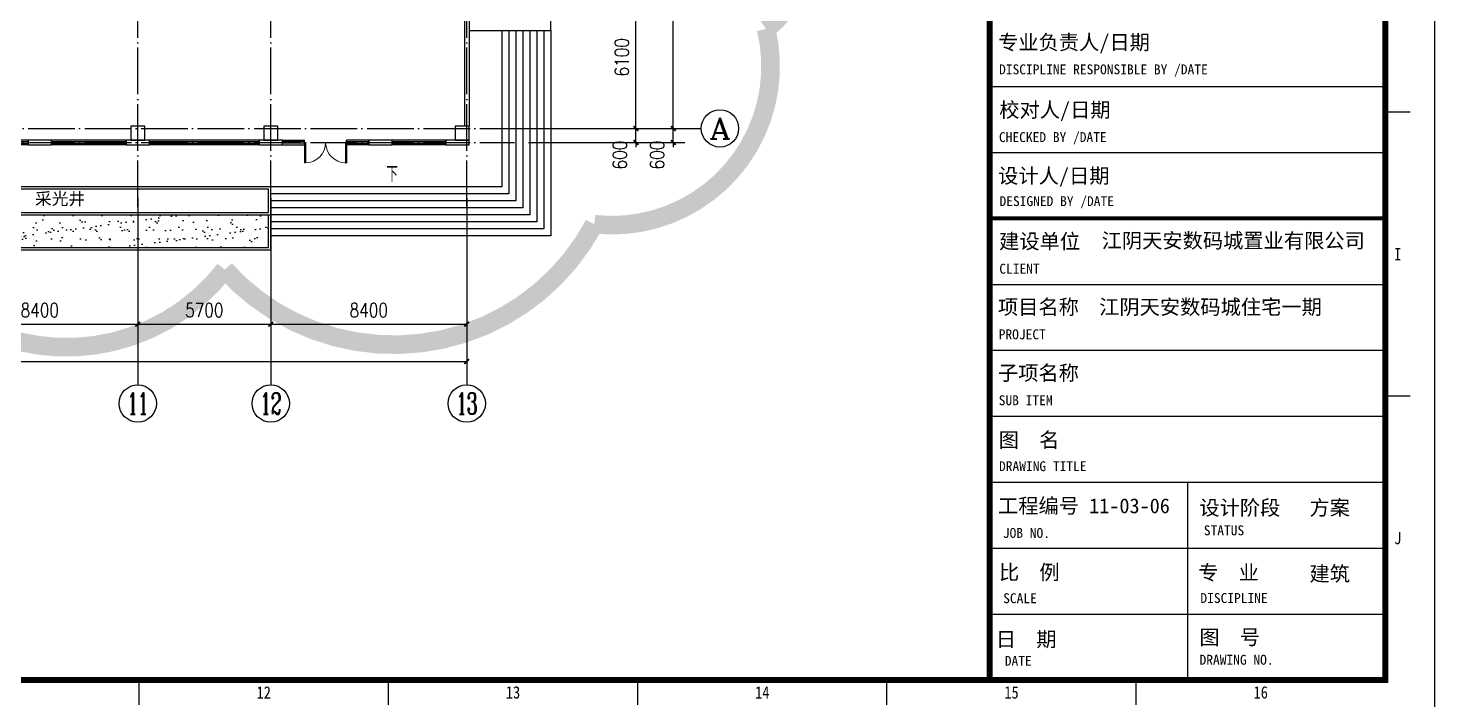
# Model space of a CAD drawing. Extents: x 122060 to 300410, y -425997 to -174060.
# Drawn here: x 240116 to 300410, y -298756 to -269957 of the extents above; entities that cross this region are included whole.
import ezdxf
from ezdxf.enums import TextEntityAlignment as Align

# ---------------------------------------------------------------- set-up
doc = ezdxf.new("R2010")
doc.units = 0
doc.header["$LTSCALE"] = 1000
doc.header["$MEASUREMENT"] = 0
doc.linetypes.add('DOTE', pattern=[2.42, 2, -0.2, 0.02, -0.2])
doc.layers.get('0').update_dxf_attribs({"linetype": 'CONTINUOUS'})
doc.layers.get('Defpoints').update_dxf_attribs({"linetype": 'CONTINUOUS'})
for name, color, linetype in [('AXIS', 3, 'CONTINUOUS'), ('AXIS_TEXT', 7, 'CONTINUOUS'), ('DIM_SYMB', 3, 'CONTINUOUS'), ('DOTE', 1, 'CONTINUOUS'), ('STAIR', 2, 'CONTINUOUS'), ('WINDOW', 4, 'CONTINUOUS'), ('WR-COLUMN', 255, 'CONTINUOUS'), ('WR-WALL', 255, 'CONTINUOUS'), ('图框', 255, 'CONTINUOUS'), ('平面填充', 251, 'CONTINUOUS')]:
    doc.layers.add(name, color=color, linetype=linetype)
doc.layers.add('PUB_TEXT', color=7, linetype='CONTINUOUS', lineweight=0)
doc.styles.add('_TCH_AXIS', font='COMPLEX', dxfattribs={"bigfont": 'GBCBIG'})
doc.styles.add('_TCH_DIM', font='SIMPLEX', dxfattribs={"bigfont": 'GBCBIG'})
doc.styles.add('COMPLEX', font='COMPLEX')
doc.styles.add('dim_font', font='SIMPLEX.shx', dxfattribs={"width": 0.8})
doc.styles.add('TKZ1', font='SIMHEI.TTF', dxfattribs={"width": 0.7})
doc.styles.add('图签栏', font='SimSun.ttf')
doc.styles.add('宋体', font='SimSun.ttf')
doc.dimstyles.new('DIMN200', dxfattribs={"dimscale": 2, "dimtxt": 300, "dimasz": 100, "dimexe": 250, "dimexo": 300, "dimgap": 150, "dimtad": 1, "dimdec": 0, "dimzin": 0, "dimdsep": 46, "dimtxsty": 'dim_font', "dimblk": 'ARCHTICK', "dimcen": 0.09, "dimclrt": 7, "dimazin": 2, "dimtfac": 1, "dimtdec": 0, "dimtix": 1, "dimtmove": 2, "dimatfit": 3, "dimfxl": 0, "dimtolj": 1, "dimtzin": 0, "dimarcsym": 0})

# ---------------------------------------------------------------- blocks, each defined once
blk = doc.blocks.new('图框2')
at = {"layer": '图框', "color": 0}
for p, q in [((84100, 0), (84100, 59400)), ((75100, 13000), (83100, 13000)), ((83600, 12480), (83100, 12480)), ((75100, 11667), (83100, 11667)), ((75100, 9000), (83100, 9000)), ((75100, 7667), (83100, 7667)), ((83600, 6740), (83100, 6740)), ((75100, 6333), (83100, 6333)), ((75100, 5000), (83100, 5000)), ((79100, 5000), (79100, 1000)), ((75100, 3667), (83100, 3667)), ((75100, 2333), (83100, 2333)), ((57912, 500), (57912, 1000)), ((62950, 500), (62950, 1000)), ((67988, 500), (67988, 1000)), ((73025, 500), (73025, 1000)), ((78062, 500), (78062, 1000))]:
    blk.add_line(p, q, dxfattribs=at)
at = {"layer": '图框', "color": 0, "const_width": 120}
blk.add_lwpolyline([(83100, 58400), (2500, 58400), (2500, 1000), (83100, 1000)], close=True, dxfattribs=at)
at = {"layer": '图框', "color": 0}
for points, const_width in [([(75100, 58400), (75100, 1000)], 120), ([(75100, 10333), (83100, 10333)], 80)]:
    blk.add_lwpolyline(points, dxfattribs=dict(at, const_width=const_width))
at = {"layer": '图框', "color": 0, "style": '图签栏'}
for s, height, p in [('专业负责人/日期', 300, (75272, 13744)), ('DISCIPLINE RESPONSIBLE BY /DATE', 200, (75292, 13246)), ('校对人/日期', 300, (75296, 12378)), ('CHECKED BY /DATE', 200, (75290, 11877)), ('设计人/日期', 300, (75274, 11045)), ('DESIGNED BY /DATE', 200, (75301, 10583)), ('建设单位', 300, (75293, 9720)), ('江阴天安数码城置业有限公司', 300, (77365, 9735)), ('CLIENT', 200, (75297, 9217)), ('项目名称  江阴天安数码城住宅一期', 300, (75269, 8393)), ('PROJECT', 200, (75285, 7890)), ('子项名称  ', 300, (75269, 7060)), ('SUB ITEM', 200, (75285, 6557)), ('图  名', 300, (75285, 5706)), ('DRAWING TITLE', 200, (75291, 5224)), ('工程编号 11-03-06', 300, (75271, 4374)), ('设计阶段', 300, (79340, 4335)), ('方案', 300, (81566, 4335)), ('JOB NO.', 200, (75369, 3875)), ('STATUS', 200, (79430, 3927)), ('比  例', 300, (75290, 3030)), ('专  业', 300, (79318, 3025)), ('建筑', 300, (81566, 3001)), ('SCALE', 200, (75375, 2555)), ('DISCIPLINE', 200, (79361, 2559)), ('日  期', 300, (75226, 1677)), ('图  号', 300, (79342, 1717)), ('DATE', 200, (75408, 1290)), ('DRAWING NO.', 200, (79344, 1311))]:
    blk.add_text(s, height=height, dxfattribs=at).set_placement(p)
at = {"layer": '图框', "color": 0, "style": 'TKZ1', "width": 0.85}
for s, p in [('I', (83350, 9610)), ('J', (83350, 3870)), ('12', (60431, 750)), ('13', (65469, 750)), ('14', (70506, 750)), ('15', (75544, 750)), ('16', (80581, 750))]:
    blk.add_text(s, height=250, dxfattribs=at).set_placement(p, align=Align.MIDDLE)
blk = doc.blocks.new('_ArchTick')
at = {"color": 0, "linetype": 'ByBlock', "const_width": 0.4}
blk.add_lwpolyline([(-0.5, -0.5), (0.5, 0.5)], dxfattribs=at)
blk = doc.blocks.new('*D175')
at = {"layer": 'AXIS', "color": 0, "lineweight": -2}
for p, q in [((261567, -274257), (266667, -274257)), ((266167, -274257), (266167, -274057)), ((266167, -274857), (266167, -274257)), ((261567, -274857), (266667, -274857)), ((266167, -274857), (266167, -275057))]:
    blk.add_line(p, q, dxfattribs=at)
at = {"layer": 'Defpoints', "color": 0}
for p in [(260967, -274257), (266167, -274257), (260967, -274857)]:
    blk.add_point(p, dxfattribs=at)
at = {"layer": 'AXIS', "color": 0, "lineweight": -2, "xscale": 200, "yscale": 200, "zscale": 200}
for p, rotation in [((266167, -274257), 270), ((266167, -274857), 90)]:
    blk.add_blockref('_ArchTick', p, dxfattribs=dict(at, rotation=rotation))
at = {"layer": 'AXIS', "color": 7, "insert": (265477, -275397), "char_height": 600, "attachment_point": 5, "rotation": 90, "style": 'dim_font'}
blk.add_mtext('\\A1;600', dxfattribs=at)
blk = doc.blocks.new('*D176')
at = {"layer": 'AXIS', "color": 0, "lineweight": -2}
for p, q in [((261567, -268157), (266667, -268157)), ((266167, -274257), (266167, -268157)), ((261567, -274257), (266667, -274257))]:
    blk.add_line(p, q, dxfattribs=at)
at = {"layer": 'Defpoints', "color": 0}
for p in [(260967, -268157), (266167, -268157), (260967, -274257)]:
    blk.add_point(p, dxfattribs=at)
at = {"layer": 'AXIS', "color": 0, "lineweight": -2, "xscale": 200, "yscale": 200, "zscale": 200}
for p, rotation in [((266167, -268157), 90), ((266167, -274257), 270)]:
    blk.add_blockref('_ArchTick', p, dxfattribs=dict(at, rotation=rotation))
at = {"layer": 'AXIS', "color": 7, "insert": (265567, -271207), "char_height": 600, "attachment_point": 5, "rotation": 90, "style": 'dim_font'}
blk.add_mtext('\\A1;6100', dxfattribs=at)
blk = doc.blocks.new('*D180')
at = {"layer": 'AXIS', "color": 0, "lineweight": -2}
for p, q in [((261567, -274257), (268267, -274257)), ((267767, -274257), (267767, -274057)), ((267767, -274857), (267767, -274257)), ((261567, -274857), (268267, -274857)), ((267767, -274857), (267767, -275057))]:
    blk.add_line(p, q, dxfattribs=at)
at = {"layer": 'Defpoints', "color": 0}
for p in [(260967, -274257), (267767, -274257), (260967, -274857)]:
    blk.add_point(p, dxfattribs=at)
at = {"layer": 'AXIS', "color": 0, "lineweight": -2, "xscale": 200, "yscale": 200, "zscale": 200}
for p, rotation in [((267767, -274257), 270), ((267767, -274857), 90)]:
    blk.add_blockref('_ArchTick', p, dxfattribs=dict(at, rotation=rotation))
at = {"layer": 'AXIS', "color": 7, "insert": (267077, -275397), "char_height": 600, "attachment_point": 5, "rotation": 90, "style": 'dim_font'}
blk.add_mtext('\\A1;600', dxfattribs=at)
blk = doc.blocks.new('*D181')
at = {"layer": 'AXIS', "color": 0, "lineweight": -2}
for p, q in [((261567, -256057), (268267, -256057)), ((267767, -274257), (267767, -256057)), ((261567, -274257), (268267, -274257))]:
    blk.add_line(p, q, dxfattribs=at)
at = {"layer": 'Defpoints', "color": 0}
for p in [(260967, -256057), (267767, -256057), (260967, -274257)]:
    blk.add_point(p, dxfattribs=at)
at = {"layer": 'AXIS', "color": 0, "lineweight": -2, "xscale": 200, "yscale": 200, "zscale": 200}
for p, rotation in [((267767, -256057), 90), ((267767, -274257), 270)]:
    blk.add_blockref('_ArchTick', p, dxfattribs=dict(at, rotation=rotation))
at = {"layer": 'AXIS', "color": 7, "insert": (267167, -265157), "char_height": 600, "attachment_point": 5, "rotation": 90, "style": 'dim_font'}
blk.add_mtext('\\A1;18200', dxfattribs=at)
blk = doc.blocks.new('*D217')
at = {"layer": 'AXIS', "color": 0, "lineweight": -2}
for p, q in [((236416, -277850), (236416, -283150)), ((244816, -277850), (244816, -283150)), ((236416, -282650), (244816, -282650))]:
    blk.add_line(p, q, dxfattribs=at)
at = {"layer": 'Defpoints', "color": 0}
for p in [(236416, -277250), (244816, -277250), (244816, -282650)]:
    blk.add_point(p, dxfattribs=at)
at = {"layer": 'AXIS', "color": 0, "lineweight": -2, "xscale": 200, "yscale": 200, "zscale": 200, "rotation": 180}
blk.add_blockref('_ArchTick', (236416, -282650), dxfattribs=at)
at = {"layer": 'AXIS', "color": 0, "lineweight": -2, "xscale": 200, "yscale": 200, "zscale": 200}
blk.add_blockref('_ArchTick', (244816, -282650), dxfattribs=at)
at = {"layer": 'AXIS', "color": 7, "insert": (240616, -282050), "char_height": 600, "attachment_point": 5, "style": 'dim_font'}
blk.add_mtext('\\A1;8400', dxfattribs=at)
blk = doc.blocks.new('*D218')
at = {"layer": 'AXIS', "color": 0, "lineweight": -2}
for p, q in [((244816, -277850), (244816, -283150)), ((250516, -277850), (250516, -283150)), ((244816, -282650), (250516, -282650))]:
    blk.add_line(p, q, dxfattribs=at)
at = {"layer": 'Defpoints', "color": 0}
for p in [(244816, -277250), (250516, -277250), (250516, -282650)]:
    blk.add_point(p, dxfattribs=at)
at = {"layer": 'AXIS', "color": 0, "lineweight": -2, "xscale": 200, "yscale": 200, "zscale": 200, "rotation": 180}
blk.add_blockref('_ArchTick', (244816, -282650), dxfattribs=at)
at = {"layer": 'AXIS', "color": 0, "lineweight": -2, "xscale": 200, "yscale": 200, "zscale": 200}
blk.add_blockref('_ArchTick', (250516, -282650), dxfattribs=at)
at = {"layer": 'AXIS', "color": 7, "insert": (247666, -282050), "char_height": 600, "attachment_point": 5, "style": 'dim_font'}
blk.add_mtext('\\A1;5700', dxfattribs=at)
blk = doc.blocks.new('*D219')
at = {"layer": 'AXIS', "color": 0, "lineweight": -2}
for p, q in [((250516, -277850), (250516, -283150)), ((258916, -277850), (258916, -283150)), ((250516, -282650), (258916, -282650))]:
    blk.add_line(p, q, dxfattribs=at)
at = {"layer": 'Defpoints', "color": 0}
for p in [(250516, -277250), (258916, -277250), (258916, -282650)]:
    blk.add_point(p, dxfattribs=at)
at = {"layer": 'AXIS', "color": 0, "lineweight": -2, "xscale": 200, "yscale": 200, "zscale": 200, "rotation": 180}
blk.add_blockref('_ArchTick', (250516, -282650), dxfattribs=at)
at = {"layer": 'AXIS', "color": 0, "lineweight": -2, "xscale": 200, "yscale": 200, "zscale": 200}
blk.add_blockref('_ArchTick', (258916, -282650), dxfattribs=at)
at = {"layer": 'AXIS', "color": 7, "insert": (254716, -282050), "char_height": 600, "attachment_point": 5, "style": 'dim_font'}
blk.add_mtext('\\A1;8400', dxfattribs=at)
blk = doc.blocks.new('*D220')
at = {"layer": 'AXIS', "color": 0, "lineweight": -2}
for p, q in [((163516, -277850), (163516, -284750)), ((258916, -277850), (258916, -284750)), ((163516, -284250), (258916, -284250))]:
    blk.add_line(p, q, dxfattribs=at)
at = {"layer": 'Defpoints', "color": 0}
for p in [(163516, -277250), (258916, -277250), (258916, -284250)]:
    blk.add_point(p, dxfattribs=at)
at = {"layer": 'AXIS', "color": 0, "lineweight": -2, "xscale": 200, "yscale": 200, "zscale": 200, "rotation": 180}
blk.add_blockref('_ArchTick', (163516, -284250), dxfattribs=at)
at = {"layer": 'AXIS', "color": 0, "lineweight": -2, "xscale": 200, "yscale": 200, "zscale": 200}
blk.add_blockref('_ArchTick', (258916, -284250), dxfattribs=at)
at = {"layer": 'AXIS', "color": 7, "insert": (211216, -283650), "char_height": 600, "attachment_point": 5, "style": 'dim_font'}
blk.add_mtext('\\A1;95400', dxfattribs=at)
blk = doc.blocks.new('_FZHK')
blk.add_lwpolyline([(-0.5, -0.5), (0.5, -0.5), (0.5, 0.5), (-0.5, 0.5)], close=True)
blk = doc.blocks.new('_AXISO')
blk.add_circle((0, 0), 0.5)
at = {"layer": 'AXIS_TEXT', "style": 'COMPLEX', "width": 1.041667}
blk.add_attdef('A', text='', height=0.56, dxfattribs=at).set_placement((-0.25, -0.28), (0.25, -0.28), align=Align.FIT)
blk = doc.blocks.new('$TCHSYS$WIN2D')
for p, q in [((-0.5, 0.5), (0.5, 0.5)), ((-0.5, 0.5), (-0.5, -0.5)), ((0.5, 0.5), (0.5, -0.5)), ((0.5, 0.167), (-0.5, 0.167)), ((0.5, -0.167), (-0.5, -0.167)), ((-0.5, -0.5), (0.5, -0.5))]:
    blk.add_line(p, q)
blk = doc.blocks.new('$DorLib2D$00000002')
for p, q in [((-0.5, 0), (-0.5, 0.4875)), ((-0.475, 0.4875), (-0.5, 0.4875)), ((-0.475, 0), (-0.475, 0.4875)), ((0.475, 0), (0.475, 0.4875)), ((0.475, 0.4875), (0.5, 0.4875)), ((0.5, 0), (0.5, 0.4875)), ((-0.5, 0), (-0.475, 0)), ((0.5, 0), (0.475, 0))]:
    blk.add_line(p, q)
at = {"lineweight": 13}
for centre, start, end in [((-0.4875, 0), 0, 88.53072), ((0.4875, 0), 91.46928, 180)]:
    blk.add_arc(centre, 0.4875, start, end, dxfattribs=at)

msp = doc.modelspace()

# ---------------------------------------------------------------- hatches: boundary and pattern name
at = {"layer": '平面填充'}
h = msp.add_hatch(dxfattribs=at)
h.set_pattern_fill('粉刷', color=94, scale=200, style=0)
h.set_pattern_definition([(37.5, (-293122.33, 5159.76), (-25.19734, 770.7295), [0, -608, 0, -680, 0, -650]), (7.5, (-293122.3, 5159.8), (707.9107, 1128.8584), [0, -328, 0, -548, 0, -210]), (327.5, (-293614.3, 5159.76), (1245.65674, 2.2636), [0, -200, 0, -720, 0, -940]), (317.5, (-293614.3, 5159.8), (1202.4506, 351.0702), [0, -100, 0, -472, 0, -540])])
h.paths.add_polyline_path([(232415.6, -279356.9), (250415.6, -279356.9), (250415.6, -277956.9), (232415.6, -277956.9)])

# ---------------------------------------------------------------- linework, layer by layer
at = {"layer": 'AXIS'}
for p, q in [((260967.3, -274256.9), (268967.3, -274256.9)), ((244815.6, -277249.7), (244815.6, -285249.7)), ((250515.6, -277249.7), (250515.6, -285249.7)), ((258915.6, -277249.7), (258915.6, -285249.7))]:
    msp.add_line(p, q, dxfattribs=at)
at = {"layer": 'DIM_SYMB'}
msp.add_lwpolyline([(255665.6, -276756.9, 0, 0, 0), (255665.6, -278356.9, 160, 0, 0), (255665.6, -278956.9, 0, 0, 0)], format="xyseb", dxfattribs=at)
at = {"layer": 'DOTE', "linetype": 'DOTE'}
for p, q in [((244815.6, -277632.3), (244815.6, -251217.3)), ((250515.6, -277632.3), (250515.6, -251217.3)), ((258915.6, -277632.3), (258915.6, -251217.3)), ((160260.5, -274256.9), (260967.3, -274256.9)), ((160260.5, -274856.9), (260967.3, -274856.9))]:
    msp.add_line(p, q, dxfattribs=at)
at = {"layer": 'STAIR', "color": 3}
msp.add_lwpolyline([(262515.6, -270056.9), (262515.6, -261656.9), (259015.6, -261656.9), (259015.6, -270056.9)], close=True, dxfattribs=at)
at = {"layer": 'STAIR'}
for points in [[(260415.6, -270056.9), (260415.6, -276756.9), (250515.6, -276756.9)], [(260715.6, -270056.9), (260715.6, -277056.9), (250515.6, -277056.9)], [(261015.6, -270056.9), (261015.6, -277356.9), (250515.6, -277356.9)], [(261315.6, -270056.9), (261315.6, -277656.9), (250515.6, -277656.9)], [(261615.6, -270056.9), (261615.6, -277956.9), (250515.6, -277956.9)], [(261915.6, -270056.9), (261915.6, -278256.9), (250515.6, -278256.9)], [(262215.6, -270056.9), (262215.6, -278556.9), (250515.6, -278556.9)], [(262515.6, -270056.9), (262515.6, -278856.9), (250515.6, -278856.9)], [(232315.6, -276756.9), (232315.6, -277956.9), (250515.6, -277956.9), (250515.6, -276756.9), (232315.6, -276756.9)]]:
    msp.add_lwpolyline(points, dxfattribs=at)
msp.add_lwpolyline([(232415.6, -276856.9), (232415.6, -277856.9), (250415.6, -277856.9), (250415.6, -276856.9)], close=True, dxfattribs=at)
at = {"layer": 'STAIR', "color": 3}
for points in [[(232315.6, -277956.9), (232315.6, -279456.9), (250515.6, -279456.9), (250515.6, -277956.9)], [(232415.6, -277956.9), (232415.6, -279356.9), (250415.6, -279356.9), (250415.6, -277956.9)]]:
    msp.add_lwpolyline(points, dxfattribs=at)
at = {"layer": 'WR-WALL'}
for p, q in [((258815.6, -268456.9), (258815.6, -274156.9)), ((259015.6, -268456.9), (259015.6, -274156.9)), ((241115.6, -274756.9), (240115.6, -274756.9)), ((240115.6, -274756.9), (240115.6, -274956.9)), ((241115.6, -274956.9), (241115.6, -274756.9)), ((245315.6, -274756.9), (244315.6, -274756.9)), ((244315.6, -274756.9), (244315.6, -274956.9)), ((245315.6, -274956.9), (245315.6, -274756.9)), ((251015.6, -274756.9), (250015.6, -274756.9)), ((250015.6, -274756.9), (250015.6, -274956.9)), ((251015.6, -274956.9), (251015.6, -274756.9)), ((255715.6, -274756.9), (254715.6, -274756.9)), ((254715.6, -274756.9), (254715.6, -274956.9)), ((255715.6, -274956.9), (255715.6, -274756.9)), ((259015.6, -274756.9), (258015.6, -274756.9)), ((258015.6, -274756.9), (258015.6, -274956.9)), ((259015.6, -274956.9), (259015.6, -274756.9)), ((240115.6, -274956.9), (241115.6, -274956.9)), ((244315.6, -274956.9), (245315.6, -274956.9)), ((250015.6, -274956.9), (251015.6, -274956.9)), ((254715.6, -274956.9), (255715.6, -274956.9)), ((258015.6, -274956.9), (259015.6, -274956.9))]:
    msp.add_line(p, q, dxfattribs=at)
at = {"layer": '平面填充', "color": 5, "const_width": 800}
msp.add_lwpolyline([(260230.8, -261786.8, 0.5205671), (259892.1, -261617.6, 0.5205671), (256251.1, -261617.6, 0.5205671), (252102.1, -261279.3, 0.5205671), (248376.4, -261279.3, 0.5205671), (245582.2, -261279.3, 0.5205671), (240247.7, -261279.3, 0.5205671), (232373, -261279.3, 0.5205671), (230340.9, -261279.3, 0.5205671), (226191.8, -261533, 0.5205671), (224837.1, -261533, 0.5205671), (223397.6, -263732.1, 0.5205671), (221365.4, -265592.9, 0.5205671), (220942.1, -270244.8, 0.5205671), (223143.6, -274220, 0.5205671), (227038.6, -277603.2, 0.5205671), (234489.9, -279633.2, 0.5205671), (248545.8, -280309.8, 0.5205671), (264379.8, -278364.5, 0.5205671), (271746.5, -269991, 0.5205671), (271746.5, -264916.2, 0.5205671), (269290.9, -263309.2, 0.5205671), (265057.2, -262125.1, 0.5205671)], format="xyb", close=True, dxfattribs=at)

# ---------------------------------------------------------------- block references
at = {"layer": 'AXIS'}
ref = msp.add_blockref('_AXISO', (269767.3, -274256.9), dxfattribs=dict(at, xscale=1600, yscale=1600, zscale=1600))
ref.add_attrib('A', 'A', dxfattribs={"layer": 'AXIS_TEXT', "height": 905.1, "style": '_TCH_AXIS', "width": 1.166667}).set_placement((269314.8, -274709.5), (270219.9, -274709.5), align=Align.FIT)
ref = msp.add_blockref('_AXISO', (244815.6, -286049.7), dxfattribs=dict(at, xscale=1600, yscale=1600, zscale=1600))
ref.add_attrib('A', '11', dxfattribs={"layer": 'AXIS_TEXT', "height": 905.1, "style": '_TCH_AXIS', "width": 0.875}).set_placement((244363.1, -286502.3), (245268.2, -286502.3), align=Align.FIT)
ref = msp.add_blockref('_AXISO', (250515.6, -286049.7), dxfattribs=dict(at, xscale=1600, yscale=1600, zscale=1600))
ref.add_attrib('A', '12', dxfattribs={"layer": 'AXIS_TEXT', "height": 905.1, "style": '_TCH_AXIS', "width": 0.724138}).set_placement((250063.1, -286502.3), (250968.2, -286502.3), align=Align.FIT)
ref = msp.add_blockref('_AXISO', (258915.6, -286049.7), dxfattribs=dict(at, xscale=1600, yscale=1600, zscale=1600))
ref.add_attrib('A', '13', dxfattribs={"layer": 'AXIS_TEXT', "height": 905.1, "style": '_TCH_AXIS', "width": 0.724138}).set_placement((258463.1, -286502.3), (259368.2, -286502.3), align=Align.FIT)
at = {"layer": 'WINDOW'}
for name, p, xscale, yscale, zscale, rotation in [('$TCHSYS$WIN2D', (239765.6, -274856.9), 700, 200, 700, 179.9999999999779), ('$TCHSYS$WIN2D', (242715.6, -274856.9), 3200, 200, 3200, 179.9999999999779), ('$TCHSYS$WIN2D', (247665.6, -274856.9), 4700, 200, 4700, 179.9999999999779), ('$TCHSYS$WIN2D', (251490.6, -274856.9), -950, 200, -950, 179.999999999988), ('$DorLib2D$00000002', (252865.6, -274856.9), 1800, 1800, 1800, 179.999999999988), ('$TCHSYS$WIN2D', (254240.6, -274856.9), 950, 200, 950, 179.999999999988), ('$TCHSYS$WIN2D', (256865.6, -274856.9), 2300, 200, 2300, 179.999999999988)]:
    msp.add_blockref(name, p, dxfattribs=dict(at, xscale=xscale, yscale=yscale, zscale=zscale, rotation=rotation))
at = {"layer": 'WR-COLUMN', "xscale": 600, "yscale": 600, "zscale": 600}
for p in [(244815.6, -274456.9), (250515.6, -274456.9), (258715.6, -274456.9)]:
    msp.add_blockref('_FZHK', p, dxfattribs=at)
at = {"layer": '图框', "color": 0, "linetype": 'ByBlock', "xscale": 2.120689655188471, "yscale": 2.120689654489979, "zscale": 2.120689654490778}
msp.add_blockref('图框2', (122059.6, -300028.5), dxfattribs=at)

# ---------------------------------------------------------------- texts
at = {"layer": 'PUB_TEXT'}
for s, height, style, p in [('下', 675.2, '_TCH_DIM', (255475.7, -276556.9)), ('采光井', 525, '宋体', (240409.6, -277533.6))]:
    msp.add_text(s, height=height, dxfattribs=dict(at, style=style)).set_placement(p)

# ---------------------------------------------------------------- dimensions: what is measured, and where the dimension line sits
at = {"layer": 'AXIS'}
for p1, p2, distance, picture, middle in [((260967.3, -274256.9), (260967.3, -256056.9), -6800, '*D181', (267167.3, -265156.9)), ((260967.3, -274256.9), (260967.3, -268156.9), -5200, '*D176', (265567.3, -271206.9)), ((163515.6, -277249.7), (258915.6, -277249.7), -7000, '*D220', (211215.6, -283649.7)), ((236415.6, -277249.7), (244815.6, -277249.7), -5400, '*D217', (240615.6, -282049.7)), ((244815.6, -277249.7), (250515.6, -277249.7), -5400, '*D218', (247665.6, -282049.7)), ((250515.6, -277249.7), (258915.6, -277249.7), -5400, '*D219', (254715.6, -282049.7))]:
    dim = msp.add_aligned_dim(p1=p1, p2=p2, distance=distance, dimstyle='DIMN200', dxfattribs=at)
    dim.commit()
    dim.dimension.update_dxf_attribs({"geometry": picture, "text_midpoint": middle})
for base, picture, middle in [((266167.3, -274256.9), '*D175', (265477.3, -275396.9)), ((267767.3, -274256.9), '*D180', (267077.3, -275396.9))]:
    dim = msp.add_linear_dim(base=base, p1=(260967.3, -274856.9), p2=(260967.3, -274256.9), angle=90, dimstyle='DIMN200', dxfattribs=at)
    dim.commit()
    dim.dimension.update_dxf_attribs({"geometry": picture, "text_midpoint": middle, "dimtype": 129})

doc.saveas('drawing.dxf')
